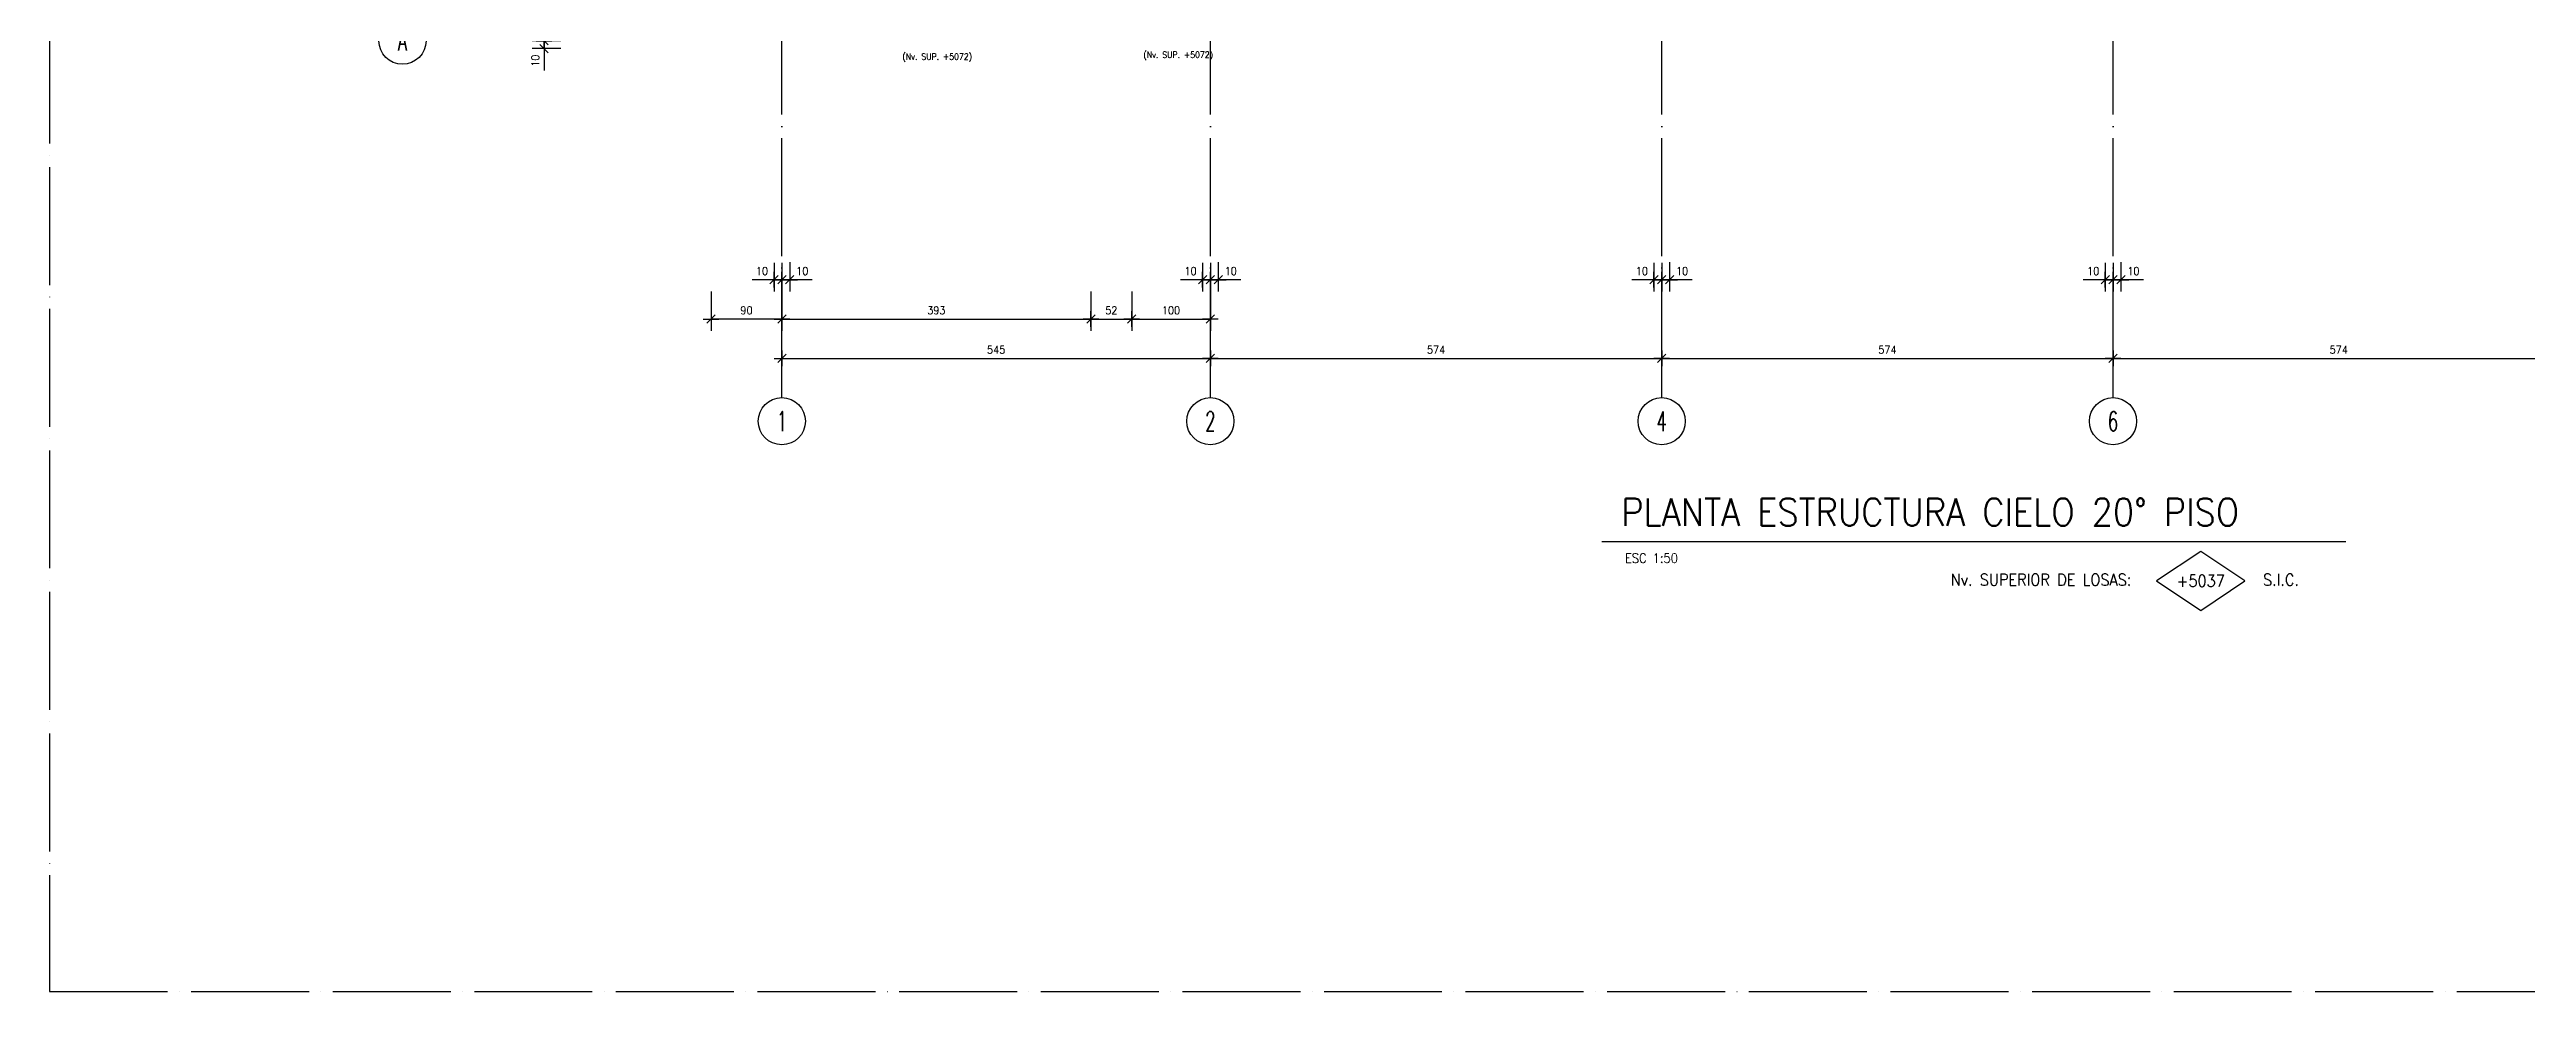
# Model space of a CAD drawing. Extents: x 2750 to 11313, y 3653 to 11429.
# Drawn here: x 2870 to 6020, y 3653 to 4852 of the extents above; entities that cross this region are included whole.
import ezdxf
from ezdxf.enums import TextEntityAlignment as Align

# ---------------------------------------------------------------- set-up
doc = ezdxf.new("R2010")
doc.units = 0
doc.header["$LTSCALE"] = 60
doc.header["$PDMODE"] = 1
doc.linetypes.add('EJES', pattern=[3, 2.5, -0.25, 0, -0.25])
doc.layers.get('0').update_dxf_attribs({"linetype": 'CONTINUOUS'})
doc.layers.get('DEFPOINTS').update_dxf_attribs({"linetype": 'CONTINUOUS'})
for name, color, linetype in [('COTAS', 3, 'CONTINUOUS'), ('EJES', 1, 'EJES'), ('TEXTOS', 2, 'CONTINUOUS'), ('TITULO', 6, 'CONTINUOUS')]:
    doc.layers.add(name, color=color, linetype=linetype)
doc.layers.add('CROP', color=8, linetype='EJES', plot=False)
doc.styles.add('COTAS', font='romans.shx', dxfattribs={"width": 0.9})
doc.styles.add('ROMANS', font='romans.shx', dxfattribs={"width": 0.9, "height": 10})
doc.dimstyles.new('50', dxfattribs={"dimtxt": 10, "dimasz": 1, "dimexe": 15, "dimexo": 0, "dimgap": 6, "dimtad": 1, "dimdec": 8, "dimdsep": 46, "dimtxsty": 'COTAS', "dimblk": '$COTA$', "dimcen": 0.09, "dimdle": 10, "dimclrd": 256, "dimclre": 256, "dimclrt": 2, "dimadec": 0, "dimazin": 0, "dimtfac": 1, "dimtdec": 8, "dimtmove": 0, "dimatfit": 2, "dimfxl": 35, "dimfxlon": 1, "dimtolj": 1, "dimarcsym": 0})

# ---------------------------------------------------------------- blocks, each defined once
blk = doc.blocks.new('*U8')
at = {"layer": 'CROP'}
blk.add_lwpolyline([(-1974.1, -572.3), (3557.7, -572.3), (3557.7, 2997.6), (-1974.1, 2997.6)], close=True, dxfattribs=at)
at = {"layer": 'TITULO', "color": 7}
blk.add_line((0, 0), (946.3, 0), dxfattribs=at)
at = {"layer": 'TITULO', "color": 1}
blk.add_lwpolyline([(818, -50), (761.8, -12.5), (705.5, -50), (761.8, -87.5)], close=True, dxfattribs=at)
at = {"color": 2, "style": 'COTAS', "width": 0.9}
blk.add_attdef('ESCALA', (29.5, -27), '', height=12, dxfattribs=at)
at = {"layer": 'TITULO', "color": 7, "style": 'COTAS', "width": 0.9}
blk.add_attdef('TITULO', (25, 20), '', height=35, dxfattribs=at)
at = {"layer": 'TITULO', "color": 2, "style": 'COTAS', "width": 0.9}
blk.add_attdef('NV_LOSAS', text='', height=15, dxfattribs=at).set_placement((434.5, -56), align=Align.RIGHT)
blk.add_attdef('NIVEL', text='', height=15, dxfattribs=at).set_placement((522.8, -50), align=Align.MIDDLE)
blk.add_attdef('SIC', (602, -56), '', height=15, dxfattribs=at)
blk = doc.blocks.new('$COTA$')
at = {"layer": 'COTAS'}
for p, q in [((10, 0), (-10, 0)), ((5.3, 5.3), (-5.3, -5.3)), ((0, -10), (0, 10))]:
    blk.add_line(p, q, dxfattribs=at)
blk = doc.blocks.new('*D9')
at = {"layer": 'COTAS', "lineweight": -2, "transparency": 16777216}
for p, q in [((3801.5, 4458.7), (3801.5, 4473.7)), ((4346.5, 4458.7), (4346.5, 4473.7)), ((3802.5, 4458.7), (4345.5, 4458.7))]:
    blk.add_line(p, q, dxfattribs=at)
at = {"layer": 'DEFPOINTS', "color": 0, "transparency": 16777216}
for p in [(3801.5, 4458.7), (4346.5, 4458.7), (4346.5, 4458.7)]:
    blk.add_point(p, dxfattribs=at)
at = {"layer": 'COTAS', "lineweight": -2, "transparency": 16777216, "rotation": 180}
blk.add_blockref('$COTA$', (3801.5, 4458.7), dxfattribs=at)
at = {"layer": 'COTAS', "lineweight": -2, "transparency": 16777216}
blk.add_blockref('$COTA$', (4346.5, 4458.7), dxfattribs=at)
at = {"layer": 'COTAS', "color": 2, "transparency": 16777216, "insert": (4074, 4469.7), "char_height": 10, "attachment_point": 5, "style": 'COTAS'}
blk.add_mtext('\\A1;545', dxfattribs=at)
blk = doc.blocks.new('*D11')
at = {"layer": 'COTAS', "lineweight": -2, "transparency": 16777216}
for p, q in [((4346.5, 4458.7), (4346.5, 4473.7)), ((4920.5, 4458.7), (4920.5, 4473.7)), ((4347.5, 4458.7), (4919.5, 4458.7))]:
    blk.add_line(p, q, dxfattribs=at)
at = {"layer": 'DEFPOINTS', "color": 0, "transparency": 16777216}
for p in [(4346.5, 4458.7), (4920.5, 4458.7), (4920.5, 4458.7)]:
    blk.add_point(p, dxfattribs=at)
at = {"layer": 'COTAS', "lineweight": -2, "transparency": 16777216, "rotation": 180}
blk.add_blockref('$COTA$', (4346.5, 4458.7), dxfattribs=at)
at = {"layer": 'COTAS', "lineweight": -2, "transparency": 16777216}
blk.add_blockref('$COTA$', (4920.5, 4458.7), dxfattribs=at)
at = {"layer": 'COTAS', "color": 2, "transparency": 16777216, "insert": (4633.5, 4469.7), "char_height": 10, "attachment_point": 5, "style": 'COTAS'}
blk.add_mtext('\\A1;574', dxfattribs=at)
blk = doc.blocks.new('*D13')
at = {"layer": 'COTAS', "lineweight": -2, "transparency": 16777216}
for p, q in [((4920.5, 4458.7), (4920.5, 4473.7)), ((5494.5, 4458.7), (5494.5, 4473.7)), ((4921.5, 4458.7), (5493.5, 4458.7))]:
    blk.add_line(p, q, dxfattribs=at)
at = {"layer": 'DEFPOINTS', "color": 0, "transparency": 16777216}
for p in [(4920.5, 4458.7), (5494.5, 4458.7), (5494.5, 4458.7)]:
    blk.add_point(p, dxfattribs=at)
at = {"layer": 'COTAS', "lineweight": -2, "transparency": 16777216, "rotation": 180}
blk.add_blockref('$COTA$', (4920.5, 4458.7), dxfattribs=at)
at = {"layer": 'COTAS', "lineweight": -2, "transparency": 16777216}
blk.add_blockref('$COTA$', (5494.5, 4458.7), dxfattribs=at)
at = {"layer": 'COTAS', "color": 2, "transparency": 16777216, "insert": (5207.5, 4469.7), "char_height": 10, "attachment_point": 5, "style": 'COTAS'}
blk.add_mtext('\\A1;574', dxfattribs=at)
blk = doc.blocks.new('$EJE$')
at = {"color": 6}
blk.add_circle((0, 0), 30, dxfattribs=at)
at = {"color": 6, "style": 'COTAS', "width": 0.6}
blk.add_attdef('EJE', text='', height=25, dxfattribs=at).set_placement((0, 0), align=Align.MIDDLE)
blk = doc.blocks.new('*D18')
at = {"layer": 'COTAS', "lineweight": -2, "transparency": 16777216}
for p, q in [((5494.5, 4458.7), (5494.5, 4473.7)), ((6068.5, 4458.7), (6068.5, 4473.7)), ((5495.5, 4458.7), (6067.5, 4458.7))]:
    blk.add_line(p, q, dxfattribs=at)
at = {"layer": 'DEFPOINTS', "color": 0, "transparency": 16777216}
for p in [(5494.5, 4458.7), (6068.5, 4458.7), (6068.5, 4458.7)]:
    blk.add_point(p, dxfattribs=at)
at = {"layer": 'COTAS', "lineweight": -2, "transparency": 16777216, "rotation": 180}
blk.add_blockref('$COTA$', (5494.5, 4458.7), dxfattribs=at)
at = {"layer": 'COTAS', "lineweight": -2, "transparency": 16777216}
blk.add_blockref('$COTA$', (6068.5, 4458.7), dxfattribs=at)
at = {"layer": 'COTAS', "color": 2, "transparency": 16777216, "insert": (5781.5, 4469.7), "char_height": 10, "attachment_point": 5, "style": 'COTAS'}
blk.add_mtext('\\A1;574', dxfattribs=at)
blk = doc.blocks.new('*D64')
at = {"layer": 'COTAS', "lineweight": -2, "transparency": 16777216}
for p, q in [((3801.5, 4543.7), (3801.5, 4493.7)), ((4194.5, 4543.7), (4194.5, 4493.7)), ((3802.5, 4508.7), (4193.5, 4508.7))]:
    blk.add_line(p, q, dxfattribs=at)
at = {"layer": 'DEFPOINTS', "color": 0, "transparency": 16777216}
for p in [(3801.5, 4852.7), (4194.5, 4852.7), (4194.5, 4508.7)]:
    blk.add_point(p, dxfattribs=at)
at = {"layer": 'COTAS', "lineweight": -2, "transparency": 16777216, "rotation": 180}
blk.add_blockref('$COTA$', (3801.5, 4508.7), dxfattribs=at)
at = {"layer": 'COTAS', "lineweight": -2, "transparency": 16777216}
blk.add_blockref('$COTA$', (4194.5, 4508.7), dxfattribs=at)
at = {"layer": 'COTAS', "color": 2, "transparency": 16777216, "insert": (3998, 4519.7), "char_height": 10, "attachment_point": 5, "style": 'COTAS'}
blk.add_mtext('\\A1;393', dxfattribs=at)
blk = doc.blocks.new('*D65')
at = {"layer": 'COTAS', "lineweight": -2, "transparency": 16777216}
for p, q in [((4194.5, 4543.7), (4194.5, 4493.7)), ((4246.5, 4543.7), (4246.5, 4493.7)), ((4195.5, 4508.7), (4245.5, 4508.7))]:
    blk.add_line(p, q, dxfattribs=at)
at = {"layer": 'DEFPOINTS', "color": 0, "transparency": 16777216}
for p in [(4194.5, 4852.7), (4246.5, 4852.7), (4246.5, 4508.7)]:
    blk.add_point(p, dxfattribs=at)
at = {"layer": 'COTAS', "lineweight": -2, "transparency": 16777216, "rotation": 180}
blk.add_blockref('$COTA$', (4194.5, 4508.7), dxfattribs=at)
at = {"layer": 'COTAS', "lineweight": -2, "transparency": 16777216}
blk.add_blockref('$COTA$', (4246.5, 4508.7), dxfattribs=at)
at = {"layer": 'COTAS', "color": 2, "transparency": 16777216, "insert": (4220.5, 4519.7), "char_height": 10, "attachment_point": 5, "style": 'COTAS'}
blk.add_mtext('\\A1;52', dxfattribs=at)
blk = doc.blocks.new('*D76')
at = {"layer": 'COTAS', "lineweight": -2, "transparency": 16777216}
for p, q in [((3791.5, 4580.2), (3791.5, 4543.7)), ((3801.5, 4580.2), (3801.5, 4543.7)), ((3790.5, 4558.7), (3763.6, 4558.7)), ((3801.5, 4558.7), (3791.5, 4558.7)), ((3802.5, 4558.7), (3803.5, 4558.7))]:
    blk.add_line(p, q, dxfattribs=at)
at = {"layer": 'DEFPOINTS', "color": 0, "transparency": 16777216}
for p in [(3791.5, 4580.2), (3801.5, 4580.2), (3801.5, 4558.7)]:
    blk.add_point(p, dxfattribs=at)
at = {"layer": 'COTAS', "lineweight": -2, "transparency": 16777216}
blk.add_blockref('$COTA$', (3791.5, 4558.7), dxfattribs=at)
at = {"layer": 'COTAS', "lineweight": -2, "transparency": 16777216, "rotation": 180}
blk.add_blockref('$COTA$', (3801.5, 4558.7), dxfattribs=at)
at = {"layer": 'COTAS', "color": 2, "transparency": 16777216, "insert": (3776.2, 4569.7), "char_height": 10, "attachment_point": 5, "style": 'COTAS'}
blk.add_mtext('\\A1;10', dxfattribs=at)
blk = doc.blocks.new('*D77')
at = {"layer": 'COTAS', "lineweight": -2, "transparency": 16777216}
for p, q in [((3801.5, 4580.2), (3801.5, 4543.7)), ((3811.5, 4581.2), (3811.5, 4543.7)), ((3800.5, 4558.7), (3799.5, 4558.7)), ((3801.5, 4558.7), (3811.5, 4558.7)), ((3801.5, 4558.7), (3811.5, 4558.7)), ((3840, 4558.7), (3811.5, 4558.7)), ((3812.5, 4558.7), (3813.5, 4558.7))]:
    blk.add_line(p, q, dxfattribs=at)
at = {"layer": 'DEFPOINTS', "color": 0, "transparency": 16777216}
for p in [(3801.5, 4580.2), (3811.5, 4581.2), (3811.5, 4558.7)]:
    blk.add_point(p, dxfattribs=at)
at = {"layer": 'COTAS', "lineweight": -2, "transparency": 16777216}
blk.add_blockref('$COTA$', (3801.5, 4558.7), dxfattribs=at)
at = {"layer": 'COTAS', "lineweight": -2, "transparency": 16777216, "rotation": 180}
blk.add_blockref('$COTA$', (3811.5, 4558.7), dxfattribs=at)
at = {"layer": 'COTAS', "color": 2, "transparency": 16777216, "insert": (3827.4, 4569.7), "char_height": 10, "attachment_point": 5, "style": 'COTAS'}
blk.add_mtext('\\A1;10', dxfattribs=at)
blk = doc.blocks.new('*D90')
at = {"layer": 'COTAS', "lineweight": -2, "transparency": 16777216}
for p, q in [((3520.4, 4862.7), (3484, 4862.7)), ((3520.4, 4852.7), (3484, 4852.7)), ((3499, 4863.7), (3499, 4864.7)), ((3499, 4862.7), (3499, 4852.7)), ((3499, 4851.7), (3499, 4824.8))]:
    blk.add_line(p, q, dxfattribs=at)
at = {"layer": 'DEFPOINTS', "color": 0, "transparency": 16777216}
for p in [(3499, 4862.7), (3520.4, 4862.7), (3520.4, 4852.7)]:
    blk.add_point(p, dxfattribs=at)
at = {"layer": 'COTAS', "lineweight": -2, "transparency": 16777216}
for p, rotation in [((3499, 4862.7), 270), ((3499, 4852.7), 90)]:
    blk.add_blockref('$COTA$', p, dxfattribs=dict(at, rotation=rotation))
at = {"layer": 'COTAS', "color": 2, "transparency": 16777216, "insert": (3488, 4837.4), "char_height": 10, "attachment_point": 5, "rotation": 90, "style": 'COTAS'}
blk.add_mtext('\\A1;10', dxfattribs=at)
blk = doc.blocks.new('*D124')
at = {"layer": 'COTAS', "lineweight": -2, "transparency": 16777216}
for p, q in [((4246.5, 4543.7), (4246.5, 4493.7)), ((4346.5, 4543.7), (4346.5, 4493.7)), ((4247.5, 4508.7), (4345.5, 4508.7))]:
    blk.add_line(p, q, dxfattribs=at)
at = {"layer": 'DEFPOINTS', "color": 0, "transparency": 16777216}
for p in [(4246.5, 4543.7), (4346.5, 4543.7), (4346.5, 4508.7)]:
    blk.add_point(p, dxfattribs=at)
at = {"layer": 'COTAS', "lineweight": -2, "transparency": 16777216, "rotation": 180}
blk.add_blockref('$COTA$', (4246.5, 4508.7), dxfattribs=at)
at = {"layer": 'COTAS', "lineweight": -2, "transparency": 16777216}
blk.add_blockref('$COTA$', (4346.5, 4508.7), dxfattribs=at)
at = {"layer": 'COTAS', "color": 2, "transparency": 16777216, "insert": (4296.5, 4519.7), "char_height": 10, "attachment_point": 5, "style": 'COTAS'}
blk.add_mtext('\\A1;100', dxfattribs=at)
blk = doc.blocks.new('*D143')
at = {"layer": 'COTAS', "lineweight": -2, "transparency": 16777216}
for p, q in [((5484.5, 4580.2), (5484.5, 4543.7)), ((5494.5, 4580.2), (5494.5, 4543.7)), ((5483.5, 4558.7), (5456.6, 4558.7)), ((5494.5, 4558.7), (5484.5, 4558.7)), ((5495.5, 4558.7), (5496.5, 4558.7))]:
    blk.add_line(p, q, dxfattribs=at)
at = {"layer": 'DEFPOINTS', "color": 0, "transparency": 16777216}
for p in [(5484.5, 4580.2), (5494.5, 4580.2), (5494.5, 4558.7)]:
    blk.add_point(p, dxfattribs=at)
at = {"layer": 'COTAS', "lineweight": -2, "transparency": 16777216}
blk.add_blockref('$COTA$', (5484.5, 4558.7), dxfattribs=at)
at = {"layer": 'COTAS', "lineweight": -2, "transparency": 16777216, "rotation": 180}
blk.add_blockref('$COTA$', (5494.5, 4558.7), dxfattribs=at)
at = {"layer": 'COTAS', "color": 2, "transparency": 16777216, "insert": (5469.2, 4569.7), "char_height": 10, "attachment_point": 5, "style": 'COTAS'}
blk.add_mtext('\\A1;10', dxfattribs=at)
blk = doc.blocks.new('*D144')
at = {"layer": 'COTAS', "lineweight": -2, "transparency": 16777216}
for p, q in [((5494.5, 4580.2), (5494.5, 4543.7)), ((5504.5, 4581.2), (5504.5, 4543.7)), ((5493.5, 4558.7), (5492.5, 4558.7)), ((5494.5, 4558.7), (5504.5, 4558.7)), ((5494.5, 4558.7), (5504.5, 4558.7)), ((5533, 4558.7), (5504.5, 4558.7)), ((5505.5, 4558.7), (5506.5, 4558.7))]:
    blk.add_line(p, q, dxfattribs=at)
at = {"layer": 'DEFPOINTS', "color": 0, "transparency": 16777216}
for p in [(5494.5, 4580.2), (5504.5, 4581.2), (5504.5, 4558.7)]:
    blk.add_point(p, dxfattribs=at)
at = {"layer": 'COTAS', "lineweight": -2, "transparency": 16777216}
blk.add_blockref('$COTA$', (5494.5, 4558.7), dxfattribs=at)
at = {"layer": 'COTAS', "lineweight": -2, "transparency": 16777216, "rotation": 180}
blk.add_blockref('$COTA$', (5504.5, 4558.7), dxfattribs=at)
at = {"layer": 'COTAS', "color": 2, "transparency": 16777216, "insert": (5520.4, 4569.7), "char_height": 10, "attachment_point": 5, "style": 'COTAS'}
blk.add_mtext('\\A1;10', dxfattribs=at)
blk = doc.blocks.new('*D145')
at = {"layer": 'COTAS', "lineweight": -2, "transparency": 16777216}
for p, q in [((4910.5, 4580.2), (4910.5, 4543.7)), ((4920.5, 4580.2), (4920.5, 4543.7)), ((4909.5, 4558.7), (4882.6, 4558.7)), ((4920.5, 4558.7), (4910.5, 4558.7)), ((4921.5, 4558.7), (4922.5, 4558.7))]:
    blk.add_line(p, q, dxfattribs=at)
at = {"layer": 'DEFPOINTS', "color": 0, "transparency": 16777216}
for p in [(4910.5, 4580.2), (4920.5, 4580.2), (4920.5, 4558.7)]:
    blk.add_point(p, dxfattribs=at)
at = {"layer": 'COTAS', "lineweight": -2, "transparency": 16777216}
blk.add_blockref('$COTA$', (4910.5, 4558.7), dxfattribs=at)
at = {"layer": 'COTAS', "lineweight": -2, "transparency": 16777216, "rotation": 180}
blk.add_blockref('$COTA$', (4920.5, 4558.7), dxfattribs=at)
at = {"layer": 'COTAS', "color": 2, "transparency": 16777216, "insert": (4895.2, 4569.7), "char_height": 10, "attachment_point": 5, "style": 'COTAS'}
blk.add_mtext('\\A1;10', dxfattribs=at)
blk = doc.blocks.new('*D146')
at = {"layer": 'COTAS', "lineweight": -2, "transparency": 16777216}
for p, q in [((4920.5, 4580.2), (4920.5, 4543.7)), ((4930.5, 4581.2), (4930.5, 4543.7)), ((4919.5, 4558.7), (4918.5, 4558.7)), ((4920.5, 4558.7), (4930.5, 4558.7)), ((4920.5, 4558.7), (4930.5, 4558.7)), ((4959, 4558.7), (4930.5, 4558.7)), ((4931.5, 4558.7), (4932.5, 4558.7))]:
    blk.add_line(p, q, dxfattribs=at)
at = {"layer": 'DEFPOINTS', "color": 0, "transparency": 16777216}
for p in [(4920.5, 4580.2), (4930.5, 4581.2), (4930.5, 4558.7)]:
    blk.add_point(p, dxfattribs=at)
at = {"layer": 'COTAS', "lineweight": -2, "transparency": 16777216}
blk.add_blockref('$COTA$', (4920.5, 4558.7), dxfattribs=at)
at = {"layer": 'COTAS', "lineweight": -2, "transparency": 16777216, "rotation": 180}
blk.add_blockref('$COTA$', (4930.5, 4558.7), dxfattribs=at)
at = {"layer": 'COTAS', "color": 2, "transparency": 16777216, "insert": (4946.4, 4569.7), "char_height": 10, "attachment_point": 5, "style": 'COTAS'}
blk.add_mtext('\\A1;10', dxfattribs=at)
blk = doc.blocks.new('*D172')
at = {"layer": 'COTAS', "lineweight": -2, "transparency": 16777216}
for p, q in [((4336.5, 4580.2), (4336.5, 4543.7)), ((4346.5, 4580.2), (4346.5, 4543.7)), ((4335.5, 4558.7), (4308.6, 4558.7)), ((4346.5, 4558.7), (4336.5, 4558.7)), ((4347.5, 4558.7), (4348.5, 4558.7))]:
    blk.add_line(p, q, dxfattribs=at)
at = {"layer": 'DEFPOINTS', "color": 0, "transparency": 16777216}
for p in [(4336.5, 4580.2), (4346.5, 4580.2), (4346.5, 4558.7)]:
    blk.add_point(p, dxfattribs=at)
at = {"layer": 'COTAS', "lineweight": -2, "transparency": 16777216}
blk.add_blockref('$COTA$', (4336.5, 4558.7), dxfattribs=at)
at = {"layer": 'COTAS', "lineweight": -2, "transparency": 16777216, "rotation": 180}
blk.add_blockref('$COTA$', (4346.5, 4558.7), dxfattribs=at)
at = {"layer": 'COTAS', "color": 2, "transparency": 16777216, "insert": (4321.2, 4569.7), "char_height": 10, "attachment_point": 5, "style": 'COTAS'}
blk.add_mtext('\\A1;10', dxfattribs=at)
blk = doc.blocks.new('*D173')
at = {"layer": 'COTAS', "lineweight": -2, "transparency": 16777216}
for p, q in [((4346.5, 4580.2), (4346.5, 4543.7)), ((4356.5, 4581.2), (4356.5, 4543.7)), ((4345.5, 4558.7), (4344.5, 4558.7)), ((4346.5, 4558.7), (4356.5, 4558.7)), ((4346.5, 4558.7), (4356.5, 4558.7)), ((4385, 4558.7), (4356.5, 4558.7)), ((4357.5, 4558.7), (4358.5, 4558.7))]:
    blk.add_line(p, q, dxfattribs=at)
at = {"layer": 'DEFPOINTS', "color": 0, "transparency": 16777216}
for p in [(4346.5, 4580.2), (4356.5, 4581.2), (4356.5, 4558.7)]:
    blk.add_point(p, dxfattribs=at)
at = {"layer": 'COTAS', "lineweight": -2, "transparency": 16777216}
blk.add_blockref('$COTA$', (4346.5, 4558.7), dxfattribs=at)
at = {"layer": 'COTAS', "lineweight": -2, "transparency": 16777216, "rotation": 180}
blk.add_blockref('$COTA$', (4356.5, 4558.7), dxfattribs=at)
at = {"layer": 'COTAS', "color": 2, "transparency": 16777216, "insert": (4372.4, 4569.7), "char_height": 10, "attachment_point": 5, "style": 'COTAS'}
blk.add_mtext('\\A1;10', dxfattribs=at)
blk = doc.blocks.new('*D196')
at = {"layer": 'COTAS', "lineweight": -2, "transparency": 16777216}
for p, q in [((3711.5, 4543.7), (3711.5, 4493.7)), ((3801.5, 4543.7), (3801.5, 4493.7)), ((3800.5, 4508.7), (3712.5, 4508.7))]:
    blk.add_line(p, q, dxfattribs=at)
at = {"layer": 'DEFPOINTS', "color": 0, "transparency": 16777216}
for p in [(3711.5, 4941.1), (3801.5, 4869.3), (3711.5, 4508.7)]:
    blk.add_point(p, dxfattribs=at)
at = {"layer": 'COTAS', "lineweight": -2, "transparency": 16777216, "rotation": 180}
blk.add_blockref('$COTA$', (3711.5, 4508.7), dxfattribs=at)
at = {"layer": 'COTAS', "lineweight": -2, "transparency": 16777216}
blk.add_blockref('$COTA$', (3801.5, 4508.7), dxfattribs=at)
at = {"layer": 'COTAS', "color": 2, "transparency": 16777216, "insert": (3756.5, 4519.7), "char_height": 10, "attachment_point": 5, "style": 'COTAS'}
blk.add_mtext('\\A1;90', dxfattribs=at)

msp = doc.modelspace()

# ---------------------------------------------------------------- linework, layer by layer
at = {"layer": 'EJES'}
for points in [[(3801.45585631, 4408.70691493), (3801.45585631, 6873.70691493)], [(4346.45585631, 4408.70691493), (4346.45585631, 6873.70691493)], [(4920.45585631, 4408.70691493), (4920.45585631, 6873.70691493)], [(5494.45585631, 4408.70691493), (5494.45585631, 5248.86638546)]]:
    msp.add_lwpolyline(points, dxfattribs=at)

# ---------------------------------------------------------------- block references
ref = msp.add_blockref('*U8', (4844.17858983, 4225.60696946))
ref.add_attrib('TITULO', 'PLANTA ESTRUCTURA CIELO 20° PISO', (4869.17858983, 4245.60696946), dxfattribs={"layer": 'TITULO', "color": 7, "height": 35, "style": 'COTAS', "width": 0.9})
ref.add_attrib('NIVEL', '+5037', dxfattribs={"layer": 'TITULO', "color": 2, "height": 15, "style": 'COTAS', "width": 0.9}).set_placement((5605.96321113, 4175.60696946), align=Align.MIDDLE)
ref.add_attrib('NV_LOSAS', 'Nv. SUPERIOR DE LOSAS:', dxfattribs={"layer": 'TITULO', "color": 2, "height": 15, "style": 'COTAS', "width": 0.9}).set_placement((5517.71321113, 4169.60696946), align=Align.RIGHT)
ref.add_attrib('SIC', 'S.I.C.', (5685.21321113, 4169.60696946), dxfattribs={"layer": 'TITULO', "color": 2, "height": 15, "style": 'COTAS', "width": 0.9})
ref.add_attrib('ESCALA', 'ESC 1:50', (4873.67858983, 4198.60696946), dxfattribs={"color": 2, "height": 12, "style": 'COTAS', "width": 0.9})
for p, values in [((3318.95585631, 4862.70691493), {'EJE': 'A'}), ((3801.45585631, 4378.70691493), {'EJE': '1'}), ((4346.45585631, 4378.70691493), {'EJE': '2'}), ((4920.45585631, 4378.70691493), {'EJE': '4'}), ((5494.45585631, 4378.70691493), {'EJE': '6'})]:
    msp.add_blockref('$EJE$', p).add_auto_attribs(values)

# ---------------------------------------------------------------- texts
at = {"layer": 'TEXTOS', "color": 1, "style": 'ROMANS', "width": 0.9}
for p in [(3999.10756005, 4842.03585955), (4305.54711836, 4844.24131069)]:
    msp.add_text('(Nv. SUP. +5072)', height=8, dxfattribs=at).set_placement(p, align=Align.MIDDLE)

# ---------------------------------------------------------------- dimensions: what is measured, and where the dimension line sits
at = {"layer": 'COTAS'}
for base, p1, p2, picture, middle in [((3711.4558563143, 4508.7069149326), (3801.4558563143, 4869.2940837115), (3711.4558563143, 4941.1117386604), '*D196', (3756.4558563143, 4519.7069149326)), ((4194.4558563143, 4508.7069149326), (3801.4558563143, 4852.7069149326), (4194.4558563143, 4852.7069149326), '*D64', (3997.9558563143, 4519.7069149326)), ((4346.4558563143, 4508.7069149326), (4246.4558563143, 4543.7069149326), (4346.4558563143, 4543.7069149326), '*D124', (4296.4558563143, 4519.7069149326)), ((4346.4558563143, 4458.7069149326), (3801.4558563143, 4458.7069149326), (4346.4558563143, 4458.7069149326), '*D9', (4073.9558563143, 4469.7069149326)), ((4920.4558563143, 4458.7069149326), (4346.4558563143, 4458.7069149326), (4920.4558563143, 4458.7069149326), '*D11', (4633.4558563143, 4469.7069149326)), ((5494.4558563143, 4458.7069149326), (4920.4558563143, 4458.7069149326), (5494.4558563143, 4458.7069149326), '*D13', (5207.4558563143, 4469.7069149326)), ((6068.4558563143, 4458.7069149326), (5494.4558563143, 4458.7069149326), (6068.4558563143, 4458.7069149326), '*D18', (5781.4558563143, 4469.7069149326))]:
    dim = msp.add_linear_dim(base=base, p1=p1, p2=p2, dimstyle='50', dxfattribs=at)
    dim.commit()
    dim.dimension.update_dxf_attribs({"geometry": picture, "text_midpoint": middle})
dim = msp.add_linear_dim(base=(3498.9558563143, 4862.7069149326), p1=(3520.412354856, 4852.7069149326), p2=(3520.412354856, 4862.7069149326), angle=90, dimstyle='50', dxfattribs=at)
dim.commit()
dim.dimension.update_dxf_attribs({"geometry": '*D90', "text_midpoint": (3498.9558563143, 4837.4441754969), "dimtype": 160})
dim = msp.add_linear_dim(base=(4246.4558563143, 4508.7069149326), p1=(4194.4558563143, 4852.7069149326), p2=(4246.4558563143, 4852.7069149326), dimstyle='50', override={"dimtmove": 1}, dxfattribs=at)
dim.commit()
dim.dimension.update_dxf_attribs({"geometry": '*D65', "text_midpoint": (4220.4558563143, 4519.7069149326)})
for base, p1, p2, picture, middle in [((3801.4558563143, 4558.7069149326), (3791.4558563143, 4580.1634134742), (3801.4558563143, 4580.1634134742), '*D76', (3776.1931168787, 4558.7069149326)), ((4346.4558563143, 4558.7069149326), (4336.4558563143, 4580.1634134742), (4346.4558563143, 4580.1634134742), '*D172', (4321.1931168787, 4558.7069149326)), ((4920.4558563143, 4558.7069149326), (4910.4558563143, 4580.1634134742), (4920.4558563143, 4580.1634134742), '*D145', (4895.1931168787, 4558.7069149326)), ((5494.4558563143, 4558.7069149326), (5484.4558563143, 4580.1634134742), (5494.4558563143, 4580.1634134742), '*D143', (5469.1931168787, 4558.7069149326))]:
    dim = msp.add_linear_dim(base=base, p1=p1, p2=p2, dimstyle='50', dxfattribs=at)
    dim.commit()
    dim.dimension.update_dxf_attribs({"geometry": picture, "text_midpoint": middle, "dimtype": 160})
for base, p1, p2, picture, middle in [((3811.4558563143, 4558.7069149326), (3801.4558563143, 4580.1634134742), (3811.4558563143, 4581.2496435303), '*D77', (3827.3588125399, 4558.7069149326)), ((4356.4558563143, 4558.7069149326), (4346.4558563143, 4580.1634134742), (4356.4558563143, 4581.2496435303), '*D173', (4372.3588125399, 4558.7069149326)), ((4930.4558563143, 4558.7069149326), (4920.4558563143, 4580.1634134742), (4930.4558563143, 4581.2496435303), '*D146', (4946.3588125399, 4558.7069149326)), ((5504.4558563143, 4558.7069149326), (5494.4558563143, 4580.1634134742), (5504.4558563143, 4581.2496435303), '*D144', (5520.3588125399, 4558.7069149326))]:
    dim = msp.add_linear_dim(base=base, p1=p1, p2=p2, dimstyle='50', override={"dimtmove": 1}, dxfattribs=at)
    dim.commit()
    dim.dimension.update_dxf_attribs({"geometry": picture, "text_midpoint": middle, "dimtype": 160})

doc.saveas('drawing.dxf')
